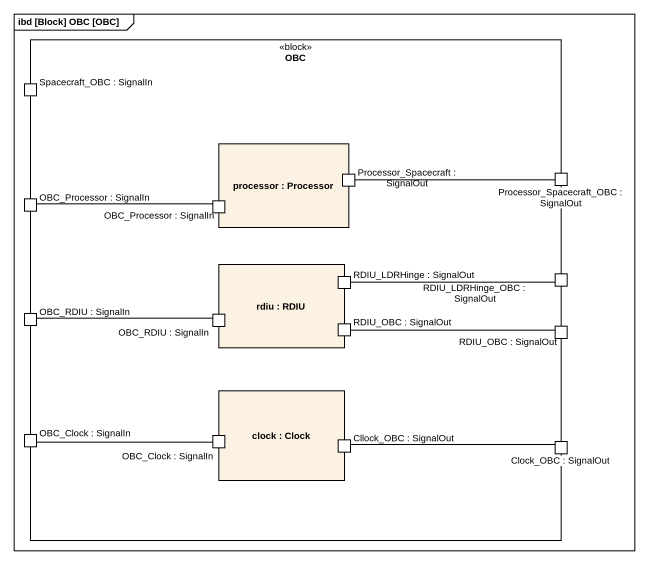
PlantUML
@startuml
mainframe ibd [Block] OBC [OBC]
rectangle OBC <<block>> {
  port "Spacecraft_OBC : SignalIn" as Spacecraft_OBC_SignalIn
  rectangle "processor : Processor" as processor {
    port "OBC_Processor : SignalIn" as OBC_Processor_SignalIn_2
    port "Processor_Spacecraft : SignalOut" as Processor_Spacecraft
  }
  port "OBC_Processor : SignalIn" as OBC_Processor_SignalIn
  port "Processor_Spacecraft_OBC : SignalOut" as Processor_Spacecraft_OBC
  rectangle "rdiu : RDIU" as rdiu {
    port "RDIU_LDRHinge : SignalOut" as RDIU_LDRHinge_SignalOut
    port "OBC_RDIU : SignalIn" as OBC_RDIU_SignalIn_2
    port "RDIU_OBC : SignalOut" as RDIU_OBC_SignalOut
  }
  port "RDIU_LDRHinge_OBC : SignalOut" as RDIU_LDRHinge_OBC_SignalOut
  port "OBC_RDIU : SignalIn" as OBC_RDIU_SignalIn
  port "RDIU_OBC : SignalOut" as RDIU_OBC_SignalOut_2
  rectangle "clock : Clock" as clock {
    port "OBC_Clock : SignalIn" as OBC_Clock_SignalIn_2
    port "Cllock_OBC : SignalOut" as Cllock_OBC_SignalOut
  }
  port "OBC_Clock : SignalIn" as OBC_Clock_SignalIn
  port "Clock_OBC : SignalOut" as Clock_OBC_SignalOut
}
OBC_Processor_SignalIn -right- OBC_Processor_SignalIn_2
Processor_Spacecraft -right- Processor_Spacecraft_OBC
RDIU_LDRHinge_SignalOut -right- RDIU_LDRHinge_OBC_SignalOut
OBC_RDIU_SignalIn -right- OBC_RDIU_SignalIn_2
RDIU_OBC_SignalOut -right- RDIU_OBC_SignalOut_2
OBC_Clock_SignalIn -right- OBC_Clock_SignalIn_2
Cllock_OBC_SignalOut -right- Clock_OBC_SignalOut
@enduml
